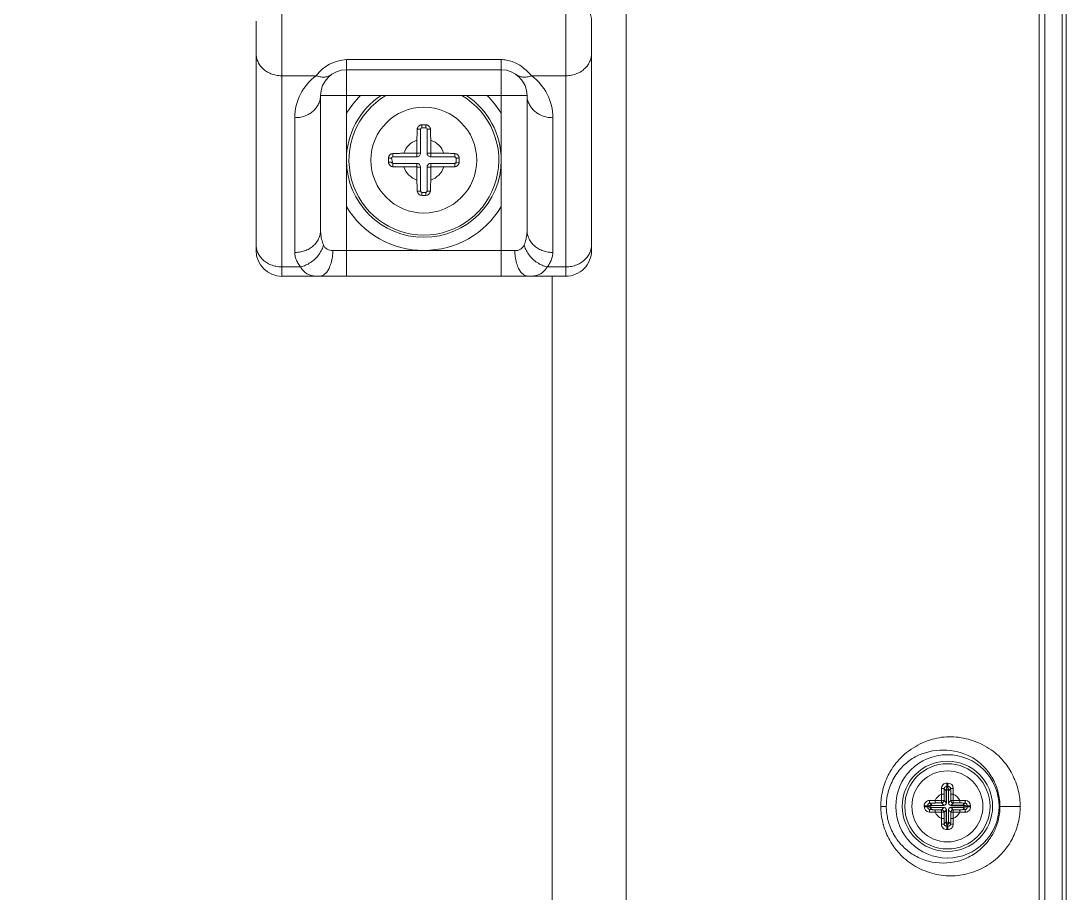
# Model space of a CAD drawing. Extents: x -382 to 1420, y -377 to 265.
# Drawn here: x -174.438 to -171.249, y -4.268 to -1.608 of the extents above; entities that cross this region are included whole.
import ezdxf

# ---------------------------------------------------------------- set-up
doc = ezdxf.new("R2010")
doc.units = 0
doc.header["$MEASUREMENT"] = 0
doc.layers.add('PDF_レイヤー 1', color=7, linetype='CONTINUOUS')

msp = doc.modelspace()

# ---------------------------------------------------------------- linework, layer by layer
at = {"layer": 'PDF_レイヤー 1', "lineweight": 0}
for points in [[(-223.44117, -25.76022), (-171.38649, -25.76022, 0.4143145), (-171.24868, -25.62245), (-171.24868, 6.93063, 0.4143145), (-171.38648, 7.06835), (-228.48682, 7.06835, 0.4143145), (-228.62463, 6.93063), (-228.62463, -25.62245, 0.4143145), (-228.48684, -25.76022), (-224.79078, -25.76022)], [(-228.61284, -25.61062, 0.020237), (-228.61242, -25.62094, 0.0768274), (-228.60256, -25.66288, 0.1002389), (-228.57255, -25.70786, 0.0963949), (-228.52739, -25.73797, 0.0991788), (-228.4745, -25.74841), (-171.39888, -25.74841, 0.0213893), (-171.38909, -25.748, 0.077189), (-171.34599, -25.73801, 0.1002389), (-171.30103, -25.708, 0.1012685), (-171.27092, -25.66312, 0.0994966), (-171.26046, -25.61062), (-171.33059, -25.61062), (-171.33061, 6.84425), (-172.59133, 5.1687), (-172.81714, 5.16869), (-172.81714, 3.04596)], [(-171.31405, 6.84425), (-171.31405, -25.61065, -0.4131024)], [(-173.64132, 3.04593), (-173.64132, -2.38664), (-172.77528, -2.38664, 0.4145649), (-172.69658, -2.30791), (-172.69658, -1.60853, 0.2136272), (-172.72269, -1.54998, -0.2175378)], [(-173.72012, -1.60859), (-173.72012, -2.30797, 0.4133133), (-173.64098, -2.38695)], [(-173.72006, -1.70756), (-173.71992, -1.71062), (-173.71964, -1.71381), (-173.71923, -1.71687), (-173.71867, -1.72006), (-173.7177, -1.72326), (-173.71659, -1.72645), (-173.71534, -1.72964), (-173.71395, -1.73284), (-173.71242, -1.73603), (-173.71048, -1.73923), (-173.7084, -1.74228), (-173.70645, -1.7452), (-173.70465, -1.74742), (-173.70215, -1.75006), (-173.69965, -1.7527), (-173.69701, -1.7552), (-173.69423, -1.75756), (-173.69131, -1.75964), (-173.68826, -1.76172), (-173.68506, -1.76367), (-173.68173, -1.76547), (-173.6784, -1.76714), (-173.67465, -1.76867), (-173.67104, -1.77006), (-173.66729, -1.77117), (-173.66326, -1.77228), (-173.65937, -1.77311), (-173.65521, -1.77381), (-173.65104, -1.77436), (-173.64687, -1.77478), (-173.64271, -1.77492), (-173.64132, -1.77492), (-173.5363, -1.7749, 0.2422592), (-173.60193, -1.90284), (-173.60054, -1.90284), (-173.59638, -1.90256), (-173.59221, -1.90228), (-173.58804, -1.90186), (-173.58388, -1.90103), (-173.57999, -1.9002), (-173.5761, -1.89909), (-173.57235, -1.89798), (-173.5686, -1.89659), (-173.56499, -1.89506), (-173.56152, -1.89339), (-173.55819, -1.89159), (-173.55499, -1.88964), (-173.55194, -1.88756), (-173.54916, -1.88534), (-173.54624, -1.88312), (-173.5436, -1.88062), (-173.5411, -1.87812), (-173.5386, -1.87534), (-173.53694, -1.87312), (-173.53472, -1.8702), (-173.53277, -1.86715), (-173.53097, -1.86395), (-173.5293, -1.8609), (-173.52791, -1.85756), (-173.52652, -1.85437), (-173.52569, -1.85118), (-173.52472, -1.84798), (-173.52416, -1.84479), (-173.52361, -1.84159), (-173.52333, -1.83854), (-173.52319, -1.83548), (-173.44456, -1.83548), (-172.89336, -1.83548), (-172.89336, -2.2467)], [(-173.44454, -1.72562, 0.2242597), (-173.53634, -1.77492), (-173.53579, -1.77506), (-173.53245, -1.77617), (-173.52898, -1.77714), (-173.52579, -1.77797), (-173.52245, -1.77853), (-173.5194, -1.77881), (-173.5162, -1.77908), (-173.51329, -1.77895), (-173.51037, -1.77881), (-173.50815, -1.77853), (-173.50509, -1.77797), (-173.50246, -1.77728), (-173.49968, -1.77645), (-173.49732, -1.77533), (-173.49482, -1.77422), (-173.49259, -1.77297), (-173.49037, -1.77158)], [(-172.97216, -1.72562), (-172.96813, -1.72576), (-172.96396, -1.72603), (-172.95993, -1.72645), (-172.95577, -1.72714), (-172.9516, -1.72798), (-172.9473, -1.72909), (-172.94299, -1.73034), (-172.93882, -1.73173), (-172.93452, -1.73339), (-172.93008, -1.7352), (-172.92591, -1.73728), (-172.92174, -1.7395), (-172.91758, -1.74187), (-172.91563, -1.74312), (-172.91147, -1.74575), (-172.90758, -1.74867), (-172.90369, -1.75159), (-172.8998, -1.75492), (-172.89577, -1.75839), (-172.89188, -1.76214), (-172.88813, -1.76617), (-172.88411, -1.77033), (-172.88022, -1.77492, -0.2405377), (-172.81452, -1.90282)], [(-173.51437, -2.29076), (-173.51604, -2.28673), (-173.51743, -2.28243), (-173.51881, -2.27826), (-173.51881, -2.27798), (-173.52006, -2.27354), (-173.52104, -2.26924), (-173.52187, -2.26479), (-173.52243, -2.26021), (-173.52298, -2.25576), (-173.52312, -2.25118), (-173.52319, -2.24675), (-173.52313, -1.8355, -0.4137241), (-173.44453, -1.75675), (-172.97221, -1.75675, -0.412944), (-172.89331, -1.83545), (-172.89318, -1.83865), (-172.8929, -1.8417), (-172.89262, -1.8449), (-172.89193, -1.84795), (-172.89109, -1.85115), (-172.88998, -1.85434), (-172.88873, -1.85754), (-172.8872, -1.86087), (-172.88568, -1.86392), (-172.88373, -1.86712), (-172.88179, -1.87017), (-172.8797, -1.87309), (-172.8779, -1.87531), (-172.8754, -1.87809), (-172.8729, -1.88059), (-172.87026, -1.88309), (-172.86762, -1.88545), (-172.86457, -1.88753), (-172.86165, -1.88962), (-172.85832, -1.89156), (-172.85512, -1.89337), (-172.85165, -1.89503), (-172.84804, -1.89656), (-172.84443, -1.89795), (-172.84054, -1.8992), (-172.83651, -1.90017), (-172.83263, -1.901), (-172.8286, -1.90184), (-172.82429, -1.90225), (-172.82027, -1.90267), (-172.8161, -1.90281), (-172.81457, -1.90281), (-172.81457, -2.31402), (-172.81471, -2.31555), (-172.81485, -2.31888), (-172.81527, -2.32208), (-172.81582, -2.32541), (-172.81652, -2.32847), (-172.81749, -2.3318), (-172.81846, -2.33499), (-172.81985, -2.33833), (-172.82138, -2.34166), (-172.82318, -2.34485), (-172.82499, -2.34819), (-172.82721, -2.35138), (-172.82943, -2.35457), (-172.83193, -2.35763), (-172.83235, -2.35805)], [(-173.33807, -1.835, 0.2526946), (-173.44459, -2.03234, 0.9970023), (-172.97191, -2.03203, 0.2509702), (-173.07853, -1.83502)], [(-173.22833, -1.9379), (-173.22847, -1.94124), (-173.2286, -1.94457), (-173.22874, -1.9479), (-173.22888, -1.95124), (-173.22902, -1.95457), (-173.22902, -1.9579), (-173.22916, -1.96137), (-173.22916, -1.9629), (-173.22916, -1.96623), (-173.22916, -1.96957), (-173.22916, -1.97137, -0.0029412), (-173.22942, -2.01083), (-173.22929, -2.01097), (-173.22929, -2.01111), (-173.22942, -2.01111), (-173.22942, -2.01124), (-173.22956, -2.01138), (-173.2297, -2.01138), (-173.22984, -2.01138), (-173.22998, -2.01138), (-173.22998, -2.02249), (-173.30281, -2.02249), (-173.30276, -2.01227), (-173.30429, -2.01241), (-173.30596, -2.01283), (-173.30749, -2.01338), (-173.30818, -2.0138), (-173.30971, -2.01463), (-173.31096, -2.01547), (-173.31221, -2.01658), (-173.31318, -2.01783), (-173.31401, -2.01908), (-173.31485, -2.0206), (-173.3154, -2.02213), (-173.31582, -2.02324), (-173.3161, -2.02491), (-173.3161, -2.02644)], [(-173.18821, -1.93788), (-173.18821, -1.9394), (-173.18807, -1.94274), (-173.18779, -1.94607), (-173.18779, -1.94787), (-173.18765, -1.95135), (-173.18751, -1.95468), (-173.18751, -1.95801), (-173.18751, -1.96135), (-173.18737, -1.96468), (-173.18737, -1.96801), (-173.18737, -1.97134, -0.2326707), (-173.14738, -2.01144)], [(-173.30281, -2.01233), (-173.30128, -2.01219), (-173.29795, -2.01205), (-173.29447, -2.01191), (-173.29281, -2.01191), (-173.28934, -2.01177), (-173.286, -2.01163), (-173.28267, -2.01163), (-173.27934, -2.01149), (-173.276, -2.01149), (-173.27253, -2.01149), (-173.26934, -2.01149, -0.2322668), (-173.22916, -1.97137)], [(-173.22916, -2.09326, -0.0029412), (-173.2293, -2.05396), (-173.2293, -2.05382), (-173.2293, -2.05368), (-173.2293, -2.05355), (-173.22944, -2.05355), (-173.22958, -2.05341), (-173.22972, -2.05341), (-173.23001, -2.05328), (-173.2339, -2.05328), (-173.23778, -2.05328), (-173.24181, -2.05328), (-173.2457, -2.05328), (-173.24959, -2.05328), (-173.25362, -2.05328), (-173.2575, -2.05328), (-173.26139, -2.05328), (-173.26542, -2.05328), (-173.26931, -2.05328), (-173.27111, -2.05328), (-173.27445, -2.05328), (-173.27778, -2.05328), (-173.27931, -2.05314), (-173.28278, -2.05314), (-173.28597, -2.053), (-173.28945, -2.053), (-173.29278, -2.05287), (-173.29597, -2.05273), (-173.29945, -2.05259), (-173.30276, -2.05239), (-173.30429, -2.05225), (-173.30596, -2.05184), (-173.30749, -2.05128), (-173.30818, -2.05087), (-173.30971, -2.05003), (-173.31096, -2.0492), (-173.31221, -2.04809), (-173.31318, -2.04684), (-173.31401, -2.04559), (-173.31485, -2.04406), (-173.3154, -2.04253), (-173.31582, -2.04142), (-173.3161, -2.03976), (-173.3161, -2.03823)], [(-173.30674, -2.02644), (-173.30281, -2.04216), (-173.23003, -2.04216, -0.4147059), (-173.21817, -2.05396)], [(-173.22998, -2.02249, 0.4147059), (-173.21817, -2.0107), (-173.22998, -2.01138), (-173.23387, -2.01138), (-173.2379, -2.01138), (-173.24178, -2.01138), (-173.24567, -2.01138), (-173.2497, -2.01138), (-173.25359, -2.01138), (-173.25748, -2.01138), (-173.2615, -2.01138), (-173.26539, -2.01138), (-173.26928, -2.01138)], [(-173.10046, -2.03227), (-173.10046, -2.02644), (-173.1006, -2.02491), (-173.10088, -2.02324), (-173.10116, -2.02213), (-173.10185, -2.0206), (-173.10255, -2.01908), (-173.10338, -2.01783), (-173.10435, -2.01658), (-173.1056, -2.01547), (-173.10699, -2.01463), (-173.10838, -2.0138), (-173.10907, -2.01338), (-173.11074, -2.01283), (-173.11227, -2.01241), (-173.11375, -2.01233), (-173.11375, -2.02249), (-173.18666, -2.02249, -0.4147059), (-173.19851, -2.0107)], [(-173.11375, -2.04216), (-173.1138, -2.05239), (-173.11227, -2.05225), (-173.11074, -2.05184), (-173.10907, -2.05128), (-173.10838, -2.05087), (-173.10699, -2.05003), (-173.1056, -2.0492), (-173.10435, -2.04809), (-173.10338, -2.04684), (-173.10255, -2.04559), (-173.10185, -2.04406), (-173.10116, -2.04253), (-173.10088, -2.04142), (-173.1006, -2.03976), (-173.10046, -2.03823), (-173.11381, -2.04216), (-173.18672, -2.04216, 0.4147059), (-173.19851, -2.05396), (-173.18727, -2.05384), (-173.18727, -2.0537), (-173.18727, -2.05356), (-173.18714, -2.05342), (-173.18714, -2.05328), (-173.187, -2.05328), (-173.18686, -2.05328), (-173.18672, -2.05328), (-173.18672, -2.04217)], [(-173.22835, -2.12679), (-173.22849, -2.12526), (-173.22863, -2.12193), (-173.22877, -2.1186), (-173.22877, -2.11679), (-173.22891, -2.11346), (-173.22905, -2.10999), (-173.22905, -2.10665), (-173.22919, -2.10332), (-173.22919, -2.09999), (-173.22919, -2.09665), (-173.22919, -2.09332, -0.2313685), (-173.26931, -2.05328)], [(-173.22998, -2.04216), (-173.22929, -2.05396), (-173.21817, -2.05396), (-173.21817, -2.12679), (-173.22831, -2.12679, 0.3992602), (-173.21424, -2.14022)], [(-173.20244, -2.14022), (-173.21424, -2.14022), (-173.21424, -2.13072), (-173.20244, -2.13072), (-173.20244, -2.14016, 0.3933316), (-173.18821, -2.12679), (-173.19851, -2.12679), (-173.19851, -2.05402)], [(-173.18672, -2.05328), (-173.18269, -2.05328), (-173.1788, -2.05328), (-173.17478, -2.05328), (-173.17103, -2.05328), (-173.167, -2.05328), (-173.16311, -2.05328), (-173.15922, -2.05328), (-173.15519, -2.05328), (-173.15131, -2.05328), (-173.14742, -2.05328, -0.2330733), (-173.18739, -2.09329)], [(-173.48603, -2.30791, -0.3480151), (-173.51437, -2.29082), (-173.51548, -2.29443), (-173.51659, -2.29804), (-173.51784, -2.30165), (-173.51951, -2.30526), (-173.52131, -2.30887), (-173.5234, -2.31248), (-173.52548, -2.31595), (-173.52784, -2.31943), (-173.5302, -2.3229), (-173.53298, -2.32623), (-173.53576, -2.32929), (-173.53881, -2.33248), (-173.53909, -2.33276), (-173.54215, -2.33567), (-173.54381, -2.33706), (-173.54701, -2.33984), (-173.55062, -2.34248), (-173.55409, -2.34498), (-173.55784, -2.3472), (-173.56145, -2.34928), (-173.56506, -2.35123), (-173.56895, -2.35303), (-173.5727, -2.35456), (-173.57645, -2.35581), (-173.58048, -2.35706), (-173.5842, -2.35803), (-173.58281, -2.36067), (-173.58142, -2.36331), (-173.57962, -2.36581), (-173.57753, -2.36817), (-173.5767, -2.36928), (-173.57462, -2.3715), (-173.57239, -2.37359), (-173.57003, -2.37553), (-173.56767, -2.37734), (-173.56517, -2.37886), (-173.56267, -2.38025), (-173.56003, -2.3815), (-173.55739, -2.38261), (-173.55448, -2.38359), (-173.55142, -2.38442), (-173.54795, -2.38511), (-173.54448, -2.38567), (-173.54059, -2.38609), (-173.53615, -2.3865), (-173.53142, -2.38664), (-173.52754, -2.38664), (-173.52559, -2.38664), (-173.52379, -2.38622), (-173.5217, -2.38581), (-173.51962, -2.38511), (-173.51768, -2.38428), (-173.51545, -2.38317), (-173.51323, -2.38192), (-173.51226, -2.38109), (-173.51018, -2.37956), (-173.50809, -2.37775), (-173.50629, -2.37581), (-173.50434, -2.37373), (-173.50254, -2.37136), (-173.50087, -2.36873), (-173.49921, -2.36595), (-173.49754, -2.36289), (-173.49601, -2.35956), (-173.49462, -2.35581), (-173.49309, -2.35178), (-173.49282, -2.35095), (-173.49129, -2.34637), (-173.49004, -2.34165), (-173.48893, -2.33692), (-173.4881, -2.33192), (-173.48726, -2.32706), (-173.48671, -2.32206), (-173.48629, -2.31693), (-173.48601, -2.31179), (-173.48603, -2.30791), (-172.93066, -2.30791, 0.3489504), (-172.90219, -2.29082), (-172.90122, -2.29443), (-172.89997, -2.29804), (-172.89872, -2.30165), (-172.89705, -2.30526), (-172.89525, -2.30887), (-172.8933, -2.31248), (-172.89122, -2.31595), (-172.88886, -2.31943), (-172.88636, -2.3229), (-172.88358, -2.32623), (-172.8808, -2.32929), (-172.87775, -2.33248), (-172.87747, -2.33276), (-172.87441, -2.33567), (-172.87289, -2.33706), (-172.86955, -2.33984), (-172.86608, -2.34248), (-172.86261, -2.34498), (-172.85886, -2.3472), (-172.85525, -2.34942), (-172.8515, -2.35123), (-172.84761, -2.35303), (-172.84386, -2.35456), (-172.84011, -2.35595), (-172.83608, -2.35706), (-172.83233, -2.35803), (-172.83372, -2.36067), (-172.83525, -2.36331), (-172.83706, -2.36581), (-172.839, -2.36817), (-172.83997, -2.36928), (-172.84192, -2.3715), (-172.84428, -2.37359), (-172.84664, -2.37553), (-172.849, -2.37734), (-172.8515, -2.37886), (-172.85386, -2.38025), (-172.8565, -2.3815), (-172.85914, -2.38261), (-172.86219, -2.38359), (-172.86525, -2.38442), (-172.86858, -2.38511), (-172.87219, -2.38567), (-172.87594, -2.38609), (-172.88039, -2.3865), (-172.88511, -2.38664), (-172.88913, -2.38664)], [(-171.81391, -4.00383), (-171.81391, -4.00994), (-171.81363, -4.01605), (-171.81308, -4.0223), (-171.81252, -4.02841), (-171.81169, -4.03466), (-171.81058, -4.04091), (-171.80933, -4.04716), (-171.80794, -4.05341), (-171.80641, -4.05966), (-171.80613, -4.06063), (-171.80433, -4.06674), (-171.80225, -4.07285), (-171.80016, -4.07882), (-171.7978, -4.0848), (-171.7953, -4.09063), (-171.79266, -4.09632), (-171.78989, -4.10188), (-171.78697, -4.10729), (-171.78391, -4.11271), (-171.78072, -4.11785, 0.0492511), (-171.75355, -4.15203), (-171.74856, -4.15703), (-171.74342, -4.16175), (-171.738, -4.16633), (-171.73245, -4.17077), (-171.72661, -4.17522), (-171.72064, -4.17925), (-171.71453, -4.18327), (-171.70814, -4.18702), (-171.70162, -4.19063), (-171.69509, -4.19397), (-171.69273, -4.19522), (-171.68592, -4.19827), (-171.67912, -4.20105), (-171.67203, -4.20369), (-171.66509, -4.20605), (-171.65801, -4.20813), (-171.65093, -4.20994), (-171.6437, -4.2116), (-171.63676, -4.21299), (-171.62954, -4.2141), (-171.62246, -4.21508), (-171.61523, -4.21563), (-171.60815, -4.21605), (-171.60135, -4.21619), (-171.59426, -4.21605), (-171.58718, -4.21563), (-171.5801, -4.21508), (-171.57302, -4.2141), (-171.56593, -4.21299), (-171.55871, -4.2116), (-171.55163, -4.20994), (-171.54441, -4.20813), (-171.53746, -4.20605), (-171.53038, -4.20369), (-171.52344, -4.20105), (-171.51649, -4.19813), (-171.50969, -4.19508), (-171.50747, -4.19397), (-171.5008, -4.19063), (-171.49427, -4.18702), (-171.48802, -4.18327), (-171.48177, -4.17925), (-171.4758, -4.17508), (-171.46997, -4.17077), (-171.46441, -4.16633), (-171.459, -4.16161), (-171.45386, -4.15689), (-171.449, -4.15203, 0.0527587), (-171.4217, -4.11774), (-171.41864, -4.1126), (-171.41545, -4.10718), (-171.41267, -4.10177), (-171.40975, -4.09621), (-171.40725, -4.09052), (-171.40461, -4.08469), (-171.40239, -4.07871), (-171.40031, -4.07274), (-171.39823, -4.06663), (-171.39656, -4.06052), (-171.39628, -4.05969), (-171.39461, -4.05344), (-171.39323, -4.04719), (-171.39198, -4.04094), (-171.391, -4.03469), (-171.39017, -4.02844), (-171.38948, -4.02219), (-171.38892, -4.01608), (-171.38864, -4.00983), (-171.38864, -4.00386), (-171.38864, -3.99803), (-171.38892, -3.99205), (-171.38948, -3.98594), (-171.39017, -3.97997), (-171.391, -3.97372), (-171.39198, -3.96761), (-171.39323, -3.96136), (-171.39475, -3.95511), (-171.39642, -3.949), (-171.39809, -3.94275), (-171.40017, -3.93664), (-171.40239, -3.93053), (-171.40461, -3.92442), (-171.40503, -3.92345), (-171.40767, -3.91748), (-171.41031, -3.91151), (-171.41336, -3.90567), (-171.41628, -3.89998), (-171.41947, -3.89442), (-171.42281, -3.88901), (-171.42628, -3.88373), (-171.42989, -3.87859), (-171.4335, -3.87359), (-171.43739, -3.86873), (-171.44128, -3.86415), (-171.44517, -3.85957), (-171.44926, -3.85536), (-171.4544, -3.85022), (-171.45982, -3.84536), (-171.46551, -3.8405), (-171.47148, -3.83592), (-171.47759, -3.83147), (-171.48398, -3.82717), (-171.49051, -3.82314), (-171.49731, -3.81925), (-171.50426, -3.8155), (-171.5112, -3.81203), (-171.51634, -3.80981), (-171.5237, -3.80675), (-171.53106, -3.80411), (-171.53856, -3.80161), (-171.54606, -3.79939), (-171.5537, -3.79745), (-171.56134, -3.79578), (-171.56884, -3.79439), (-171.57647, -3.79328), (-171.58411, -3.79245), (-171.59147, -3.79189), (-171.59911, -3.79175), (-171.60647, -3.79175), (-171.61397, -3.79189), (-171.62105, -3.79245), (-171.62841, -3.79328), (-171.63563, -3.79439), (-171.643, -3.79578), (-171.65022, -3.79745), (-171.65758, -3.79939), (-171.66494, -3.80161), (-171.67216, -3.80411), (-171.67938, -3.80703), (-171.6866, -3.81008), (-171.69369, -3.81342), (-171.70077, -3.81703), (-171.70757, -3.82078), (-171.71438, -3.82494), (-171.72104, -3.82925), (-171.72285, -3.8305), (-171.72924, -3.83508), (-171.73549, -3.83994), (-171.74146, -3.84494), (-171.74729, -3.85008), (-171.75299, -3.8555), (-171.75826, -3.86105), (-171.76326, -3.86661), (-171.76812, -3.8723), (-171.77257, -3.87827), (-171.77687, -3.88411), (-171.78086, -3.89015, 0.0522938), (-171.7997, -3.92744), (-171.80193, -3.93327), (-171.80387, -3.93924), (-171.80568, -3.94535), (-171.80748, -3.95146), (-171.80804, -3.95396), (-171.80929, -3.96021), (-171.81054, -3.96646), (-171.81165, -3.97271), (-171.81248, -3.97896), (-171.81317, -3.98521), (-171.81373, -3.99146), (-171.81401, -3.99771), (-171.81392, -4.00386), (-171.7974, -4.00386, -0.0462142), (-171.79415, -3.97132), (-171.79304, -3.9659), (-171.79165, -3.96063), (-171.79026, -3.95521), (-171.78845, -3.94993), (-171.78651, -3.94452), (-171.78457, -3.9391), (-171.78221, -3.93382), (-171.77971, -3.92855), (-171.77721, -3.92341), (-171.77429, -3.91827), (-171.77387, -3.91757), (-171.77096, -3.91258), (-171.7679, -3.90771), (-171.76457, -3.90285), (-171.76123, -3.89827), (-171.75762, -3.89383), (-171.75401, -3.88952), (-171.75026, -3.88522), (-171.74638, -3.88133), (-171.74244, -3.87756, -0.0630441), (-171.70925, -3.85298, -0.2475782), (-171.53756, -3.85353), (-171.53284, -3.8563), (-171.52826, -3.85936), (-171.52353, -3.86255), (-171.51909, -3.86589), (-171.51465, -3.8695), (-171.5102, -3.87325), (-171.5059, -3.877), (-171.50173, -3.88102), (-171.4977, -3.88533), (-171.49562, -3.88741), (-171.49187, -3.89185), (-171.48812, -3.8963), (-171.48451, -3.90088), (-171.48118, -3.9056), (-171.47798, -3.91033), (-171.47493, -3.91505), (-171.47215, -3.92005), (-171.46951, -3.92491), (-171.46701, -3.92977), (-171.46493, -3.93463, -0.0458561), (-171.45347, -3.97165, -0.0365713), (-171.45062, -3.99444)], [(-171.59289, -3.949, 0.4136881), (-171.6093, -3.93314), (-171.60944, -3.93314), (-171.60972, -3.93314), (-171.60986, -3.93314), (-171.61, -3.93314), (-171.61014, -3.93314), (-171.61028, -3.93314), (-171.61041, -3.93314), (-171.61055, -3.93314), (-171.61069, -3.93314), (-171.60929, -3.93309), (-171.60929, -3.9342), (-171.60929, -3.93517), (-171.60929, -3.93628), (-171.60929, -3.93739), (-171.60943, -3.93836), (-171.60943, -3.93948), (-171.60943, -3.94059), (-171.60943, -3.94156), (-171.60943, -3.94225), (-171.60943, -3.94336), (-171.60943, -3.94364), (-171.60915, -3.94364), (-171.60804, -3.94364), (-171.60679, -3.94378), (-171.60568, -3.9442), (-171.60457, -3.94475), (-171.6036, -3.94531), (-171.6029, -3.94586), (-171.60221, -3.94656), (-171.60165, -3.94753), (-171.60124, -3.9485), (-171.60096, -3.94934), (-171.60082, -3.95031)], [(-171.60067, -3.96643), (-171.59303, -3.96643), (-171.59308, -3.99362), (-171.57336, -3.99362), (-171.57336, -3.98603, 0.1696092), (-171.59303, -3.96643), (-171.59289, -3.9656), (-171.59289, -3.96379), (-171.59289, -3.96213), (-171.59289, -3.96032), (-171.59289, -3.95852), (-171.59289, -3.95685), (-171.59289, -3.95504), (-171.59289, -3.95338), (-171.59289, -3.95254), (-171.59289, -3.95074), (-171.59283, -3.94897), (-171.59367, -3.94911), (-171.5945, -3.94911), (-171.59533, -3.94925), (-171.59617, -3.94925), (-171.597, -3.94939), (-171.59783, -3.94953), (-171.59797, -3.94953), (-171.59867, -3.94967), (-171.5995, -3.94981), (-171.59992, -3.94995), (-171.60033, -3.95009), (-171.60089, -3.95036), (-171.60089, -3.9512), (-171.60089, -3.95272), (-171.60075, -3.95439), (-171.60075, -3.95522), (-171.60075, -3.95675), (-171.60061, -3.95842), (-171.60061, -3.95995), (-171.60061, -3.96161), (-171.60061, -3.96328), (-171.60061, -3.96481), (-171.60062, -3.96645), (-171.60067, -3.98599, 0.3445723), (-171.59301, -3.99368), (-171.5994, -4.00007), (-171.56346, -4.00011), (-171.56346, -4.00094)], [(-171.64824, -3.99368), (-171.64991, -3.99368), (-171.65144, -3.99368), (-171.65311, -3.99368), (-171.65477, -3.99368), (-171.6563, -3.99368), (-171.65783, -3.99382), (-171.65949, -3.99382), (-171.66033, -3.99382), (-171.66185, -3.99382), (-171.66352, -3.99396), (-171.66435, -3.99396), (-171.66463, -3.9934), (-171.66477, -3.99285), (-171.66491, -3.99257), (-171.66505, -3.99173), (-171.66519, -3.99104), (-171.66519, -3.99076), (-171.66533, -3.98993), (-171.66547, -3.9891), (-171.6656, -3.98826), (-171.6656, -3.98757), (-171.6656, -3.98674), (-171.66572, -3.98589, 0.4160873), (-171.68159, -4.00237), (-171.68159, -4.00265), (-171.68159, -4.00293), (-171.68159, -4.00321), (-171.68159, -4.00348), (-171.68159, -4.0039), (-171.68159, -4.00418), (-171.68159, -4.00446), (-171.68159, -4.00473), (-171.68159, -4.00501), (-171.68156, -4.00529), (-171.68045, -4.00529), (-171.67948, -4.00529), (-171.67837, -4.00529), (-171.6774, -4.00529), (-171.67628, -4.00529), (-171.67517, -4.00529), (-171.6742, -4.00529), (-171.67323, -4.00529), (-171.67253, -4.00529), (-171.67142, -4.00529), (-171.66965, -4.00391), (-171.66867, -4.00461), (-171.66756, -4.00516), (-171.66659, -4.00572), (-171.6659, -4.006), (-171.66465, -4.00641), (-171.6634, -4.00683), (-171.66229, -4.00711), (-171.66117, -4.00739), (-171.65992, -4.00753), (-171.65867, -4.00766), (-171.65826, -4.00766)], [(-171.62109, -3.98601), (-171.62109, -3.96643), (-171.62873, -3.96643, 0.1702128), (-171.64827, -3.98601, 0.009803), (-171.66572, -3.98589)], [(-171.556, -3.98589, 0.0066664), (-171.5734, -3.98603), (-171.60062, -3.98603), (-171.60697, -3.99247), (-171.60726, -3.99485, 0.2643869), (-171.59943, -4.00094), (-171.56346, -4.00094), (-171.56332, -4.00094), (-171.56249, -4.00094), (-171.56166, -4.00122), (-171.5611, -4.00164), (-171.56068, -4.00205), (-171.56041, -4.00261), (-171.56013, -4.0033), (-171.55999, -4.00386), (-171.56013, -4.00441), (-171.56041, -4.00511), (-171.56068, -4.00566), (-171.5611, -4.00608), (-171.56166, -4.0065), (-171.56249, -4.00678), (-171.56332, -4.00678), (-171.56346, -4.00678), (-171.5994, -4.00678), (-171.59933, -4.00676), (-171.59961, -4.00676), (-171.59989, -4.0069), (-171.60017, -4.0069), (-171.60044, -4.00704), (-171.60058, -4.00718), (-171.60086, -4.00718), (-171.60114, -4.00732), (-171.60128, -4.00732), (-171.60155, -4.00746), (-171.60183, -4.00746), (-171.60267, -4.00773), (-171.60336, -4.00801), (-171.60405, -4.00843), (-171.60475, -4.00884), (-171.60517, -4.0094), (-171.60572, -4.01009), (-171.60628, -4.01065), (-171.60669, -4.01134), (-171.60697, -4.01204), (-171.60725, -4.0129), (-171.60725, -4.01304), (-171.60739, -4.01332), (-171.60739, -4.01359), (-171.60753, -4.01387), (-171.60753, -4.01401), (-171.60767, -4.01429), (-171.6078, -4.01457), (-171.6078, -4.01484), (-171.60794, -4.01512), (-171.60794, -4.01526)], [(-171.56346, -4.00683), (-171.56346, -4.00766), (-171.56291, -4.00766), (-171.56166, -4.00753), (-171.56054, -4.00739), (-171.55929, -4.00711), (-171.55804, -4.00683), (-171.55693, -4.00641), (-171.55568, -4.006), (-171.55513, -4.00572), (-171.55416, -4.00516), (-171.55304, -4.00461), (-171.5521, -4.0039), (-171.55057, -4.00529), (-171.5503, -4.00529), (-171.54918, -4.00529), (-171.54849, -4.00529), (-171.54752, -4.00529), (-171.54655, -4.00529), (-171.54543, -4.00529), (-171.54432, -4.00529), (-171.54321, -4.00529), (-171.5421, -4.00529), (-171.54127, -4.00529), (-171.54013, -4.00237, 0.4076366), (-171.55596, -3.9859), (-171.55596, -3.98674), (-171.5561, -3.98757), (-171.5561, -3.98826), (-171.55624, -3.9891), (-171.55624, -3.98993), (-171.55652, -3.99076), (-171.55652, -3.99104), (-171.55666, -3.99187), (-171.55679, -3.99271), (-171.55693, -3.99298), (-171.55707, -3.9934), (-171.55735, -3.99396), (-171.56346, -4.00007), (-171.56304, -4.00007), (-171.56179, -4.00021), (-171.56054, -4.00035), (-171.55943, -4.00062), (-171.55818, -4.0009), (-171.55707, -4.00132), (-171.55582, -4.00173), (-171.55513, -4.00201), (-171.55416, -4.00257), (-171.55304, -4.00312), (-171.55206, -4.00386), (-171.55057, -4.00536), (-171.55057, -4.00244), (-171.5503, -4.00244), (-171.54918, -4.00244), (-171.54849, -4.00244), (-171.54752, -4.00244), (-171.54655, -4.00244), (-171.54543, -4.00244), (-171.54432, -4.00244), (-171.54321, -4.00244), (-171.5421, -4.00244), (-171.54127, -4.00244), (-171.54013, -4.00244), (-171.54013, -4.00258), (-171.54013, -4.003), (-171.54013, -4.00328), (-171.54013, -4.00355), (-171.54013, -4.00383), (-171.54013, -4.00411), (-171.54013, -4.00453), (-171.54013, -4.0048), (-171.54013, -4.00508), (-171.54013, -4.00536, -0.4160873), (-171.556, -4.02183)], [(-171.48544, -4.10827, -0.038534), (-171.50445, -4.12958, -0.0317707), (-171.52223, -4.1443), (-171.52681, -4.1475), (-171.53139, -4.15055), (-171.53639, -4.15347), (-171.54139, -4.15625), (-171.54639, -4.15889), (-171.55153, -4.16139), (-171.55181, -4.16153), (-171.55709, -4.16375), (-171.56236, -4.16583), (-171.56764, -4.16777), (-171.57292, -4.16958), (-171.57838, -4.17101, -0.1307689), (-171.6687, -4.17121, -0.0649411), (-171.70928, -4.15464, -0.0611346), (-171.74243, -4.13013, -0.0576471), (-171.76743, -4.10096), (-171.77048, -4.09638), (-171.7734, -4.09166), (-171.77604, -4.08666), (-171.77882, -4.08166), (-171.78132, -4.07652), (-171.78354, -4.07138), (-171.78576, -4.0661), (-171.7877, -4.06055), (-171.7884, -4.05847), (-171.79007, -4.05291), (-171.79173, -4.04749), (-171.79312, -4.04194), (-171.79409, -4.03638, -0.0355093), (-171.79686, -4.0158)], [(-171.68156, -4.00244), (-171.68045, -4.00244), (-171.67948, -4.00244), (-171.67837, -4.00244), (-171.6774, -4.00244), (-171.67628, -4.00244), (-171.67517, -4.00244), (-171.6742, -4.00244), (-171.67323, -4.00244), (-171.67253, -4.00244), (-171.67142, -4.00244), (-171.67101, -4.00244), (-171.67101, -4.0023), (-171.67101, -4.00105), (-171.67087, -3.9998), (-171.67045, -3.99869), (-171.6699, -3.99758), (-171.66934, -3.99661), (-171.66878, -3.99605), (-171.66809, -3.99522), (-171.66726, -3.99467), (-171.66615, -3.99425), (-171.66545, -3.99411), (-171.66437, -3.99396), (-171.65826, -4.00007), (-171.62215, -4.00094), (-171.65826, -4.00094, 1.1609596), (-171.65829, -4.00766), (-171.62218, -4.00766), (-171.62869, -4.01411, -0.3607234), (-171.62109, -4.02169), (-171.62105, -4.0413), (-171.62869, -4.0413), (-171.62864, -4.01411), (-171.64822, -4.01411), (-171.64822, -4.02169), (-171.65002, -4.02183), (-171.65169, -4.02183), (-171.65349, -4.02183), (-171.6553, -4.02183), (-171.65697, -4.02183), (-171.65711, -4.02183), (-171.65877, -4.02183), (-171.66044, -4.02183), (-171.66224, -4.02183), (-171.66391, -4.02183), (-171.66572, -4.02183, -0.4076366), (-171.68156, -4.00244)], [(-171.66574, -4.02182), (-171.6656, -4.02098), (-171.6656, -4.02015), (-171.6656, -4.01932), (-171.66547, -4.01848), (-171.66533, -4.01765), (-171.66519, -4.01682), (-171.66519, -4.01668), (-171.66505, -4.01584), (-171.66477, -4.01501), (-171.66477, -4.01473), (-171.66463, -4.01432), (-171.66435, -4.01376), (-171.65826, -4.00761), (-171.65826, -4.00678), (-171.61987, -4.00747, -0.2643869), (-171.61378, -4.01529), (-171.61378, -4.05126), (-171.61364, -4.05223), (-171.61336, -4.05292), (-171.61294, -4.05362), (-171.61266, -4.05403), (-171.61211, -4.05445), (-171.61141, -4.05473), (-171.61086, -4.05473), (-171.6103, -4.05473), (-171.60961, -4.05431), (-171.60905, -4.05403), (-171.60864, -4.05362), (-171.60836, -4.05292), (-171.60808, -4.05223), (-171.607, -4.05123), (-171.607, -4.01526), (-171.607, -4.01512), (-171.607, -4.01484), (-171.607, -4.01457), (-171.60714, -4.01457), (-171.60714, -4.01429), (-171.60714, -4.01401), (-171.60714, -4.01387), (-171.60714, -4.01359), (-171.60714, -4.01332), (-171.60728, -4.01304), (-171.60797, -4.01526), (-171.607, -4.01526), (-171.60062, -4.02169, -0.3607234), (-171.59303, -4.01411), (-171.59303, -4.0413, -0.0066664), (-171.59283, -4.05862), (-171.59367, -4.05862), (-171.5945, -4.05862), (-171.59533, -4.05848), (-171.59617, -4.05848), (-171.597, -4.05834), (-171.59783, -4.0582), (-171.59797, -4.0582), (-171.5988, -4.05806), (-171.59964, -4.05778), (-171.59992, -4.05778), (-171.60033, -4.05765), (-171.60089, -4.05737), (-171.607, -4.05126), (-171.607, -4.05167), (-171.60714, -4.05292), (-171.60728, -4.05417), (-171.60755, -4.05528), (-171.60783, -4.05653), (-171.60825, -4.05765), (-171.60867, -4.0589), (-171.60894, -4.05959), (-171.6095, -4.06056), (-171.61005, -4.06167), (-171.6095, -4.06403), (-171.60825, -4.06403), (-171.607, -4.0639), (-171.60575, -4.06362), (-171.60464, -4.06306), (-171.6045, -4.06306), (-171.60367, -4.06237), (-171.60297, -4.06195), (-171.60228, -4.06098), (-171.60172, -4.06015), (-171.6013, -4.05917), (-171.60103, -4.05848), (-171.6009, -4.05741), (-171.6009, -4.05574), (-171.60076, -4.05408), (-171.60076, -4.05255), (-171.60076, -4.05088), (-171.60062, -4.04935), (-171.60062, -4.04769), (-171.60062, -4.04616), (-171.60062, -4.04533), (-171.60062, -4.0438), (-171.60062, -4.04213), (-171.60062, -4.0413)], [(-171.55735, -3.99396), (-171.55624, -3.9941), (-171.55554, -3.99423), (-171.55443, -3.99465), (-171.55374, -3.99521), (-171.55277, -3.99604), (-171.55235, -3.9966), (-171.55166, -3.99757), (-171.55166, -3.99771), (-171.5511, -3.99882), (-171.55082, -3.99993), (-171.55055, -4.00118), (-171.55057, -4.00529), (-171.55057, -4.00543), (-171.55071, -4.00668), (-171.55085, -4.00793), (-171.55113, -4.00904), (-171.55168, -4.01015), (-171.55238, -4.01112), (-171.5528, -4.01168), (-171.55363, -4.01251), (-171.55446, -4.01307), (-171.55557, -4.01348), (-171.55627, -4.01362), (-171.55735, -4.01377), (-171.56346, -4.00766), (-171.59942, -4.00772), (-171.59303, -4.01411), (-171.57336, -4.01405), (-171.57336, -4.02169), (-171.60062, -4.02172), (-171.60062, -4.0413), (-171.59299, -4.0413, 0.164309), (-171.57331, -4.02172, 0.009999), (-171.55596, -4.02182), (-171.55596, -4.02098), (-171.5561, -4.02015), (-171.5561, -4.01932), (-171.55624, -4.01848), (-171.55624, -4.01765), (-171.55652, -4.01682), (-171.55652, -4.01668), (-171.55666, -4.01598), (-171.55679, -4.01515), (-171.55693, -4.01487), (-171.55707, -4.01432), (-171.55735, -4.01376), (-171.55818, -4.01376), (-171.55985, -4.01376), (-171.56124, -4.0139), (-171.56221, -4.0139), (-171.56374, -4.0139), (-171.56541, -4.01404), (-171.56693, -4.01404), (-171.5686, -4.01404), (-171.57027, -4.01404), (-171.57179, -4.01404), (-171.57332, -4.01404)], [(-171.47965, -4.10009, 0.0453098), (-171.46296, -4.06842, 0.0488222), (-171.4534, -4.03608, 0.0429241), (-171.45035, -4.00386), (-171.38868, -4.00386)], [(-171.59292, -4.05862), (-171.59292, -4.05987), (-171.59319, -4.06153), (-171.59375, -4.0632), (-171.59431, -4.06487), (-171.59486, -4.06626), (-171.59583, -4.06778), (-171.59694, -4.06903), (-171.59778, -4.07001), (-171.59917, -4.07112), (-171.60055, -4.07209), (-171.60153, -4.07264), (-171.60305, -4.07334), (-171.60486, -4.07389), (-171.60639, -4.07431), (-171.60833, -4.07459), (-171.60926, -4.07459), (-171.6094, -4.07459), (-171.60968, -4.07459), (-171.60982, -4.07459), (-171.60996, -4.07459), (-171.6101, -4.07459), (-171.61023, -4.07459), (-171.61037, -4.07459), (-171.61051, -4.07459), (-171.61065, -4.07459), (-171.6123, -4.07463, -0.4186993), (-171.62889, -4.05862), (-171.62805, -4.05862), (-171.62722, -4.05862), (-171.62639, -4.05848), (-171.62555, -4.05848), (-171.62472, -4.05834), (-171.62389, -4.0582), (-171.62361, -4.0582), (-171.62305, -4.05806), (-171.62222, -4.05778), (-171.6218, -4.05778), (-171.62139, -4.05765), (-171.62069, -4.05737), (-171.61458, -4.05126), (-171.61375, -4.05126)]]:
    msp.add_lwpolyline(points, format="xyb", dxfattribs=at)
for points in [[(-171.26047, 6.91931), (-171.26047, -25.61058)], [(-172.59133, 5.1687), (-172.59133, -21.45993)], [(-172.77524, -2.38664), (-172.77524, 3.04596)], [(-172.69658, -1.70759), (-172.69658, -1.71065), (-172.69686, -1.7137), (-172.69742, -1.7169), (-172.69811, -1.72009), (-172.69894, -1.72328), (-172.69992, -1.72648), (-172.70117, -1.72967), (-172.70269, -1.73287), (-172.70436, -1.73606), (-172.70603, -1.73925), (-172.70811, -1.74231), (-172.71033, -1.74523), (-172.712, -1.74745), (-172.7145, -1.75009), (-172.71686, -1.75273), (-172.71964, -1.75523), (-172.72241, -1.75745), (-172.72519, -1.75967), (-172.72839, -1.76175), (-172.73144, -1.7637), (-172.73477, -1.7655), (-172.73825, -1.76717), (-172.74186, -1.76856), (-172.74561, -1.77008), (-172.74936, -1.7712), (-172.75324, -1.77231), (-172.75727, -1.77314), (-172.76144, -1.77383), (-172.76547, -1.77439), (-172.76963, -1.77467), (-172.77394, -1.77481), (-172.77519, -1.77495)], [(-173.44453, -2.38667), (-173.44453, -1.72562), (-172.97221, -1.72562)], [(-172.97216, -2.38664), (-172.97216, -1.72559)], [(-172.92617, -1.77158), (-172.92395, -1.77297), (-172.92173, -1.77422), (-172.91937, -1.77533), (-172.91687, -1.77645), (-172.91409, -1.77728), (-172.91145, -1.77797), (-172.90854, -1.77853), (-172.90576, -1.77881), (-172.90534, -1.77895), (-172.90243, -1.77908), (-172.89951, -1.77895), (-172.89631, -1.77881), (-172.89326, -1.77839), (-172.88993, -1.77783), (-172.88673, -1.777), (-172.88326, -1.77589), (-172.8802, -1.77492), (-172.77521, -1.77492)], [(-173.52325, -2.24681), (-173.52338, -2.24986), (-173.52366, -2.25292), (-173.52408, -2.25611), (-173.52463, -2.25917), (-173.52561, -2.26236), (-173.52658, -2.26555), (-173.52797, -2.26889), (-173.52936, -2.27208), (-173.53088, -2.27514), (-173.53283, -2.27833), (-173.53477, -2.28139), (-173.53685, -2.2843), (-173.53866, -2.28653), (-173.54116, -2.2893), (-173.54366, -2.2918), (-173.5463, -2.2943), (-173.54908, -2.29666), (-173.55199, -2.29889), (-173.55505, -2.30083), (-173.55824, -2.30277), (-173.56157, -2.30458), (-173.56491, -2.30625), (-173.56866, -2.30777), (-173.57227, -2.30916), (-173.57602, -2.31041), (-173.58005, -2.31138), (-173.58393, -2.31236), (-173.58796, -2.31305), (-173.59227, -2.31361), (-173.59643, -2.31388), (-173.60046, -2.31402), (-173.60199, -2.31402), (-173.60199, -1.90281)], [(-173.21424, -1.92452), (-173.21577, -1.92452), (-173.2173, -1.92479), (-173.21841, -1.92521), (-173.22008, -1.92577), (-173.22161, -1.9266), (-173.22286, -1.92743), (-173.22397, -1.92854), (-173.22508, -1.92965), (-173.22605, -1.9309), (-173.22688, -1.93243), (-173.2273, -1.93313), (-173.22785, -1.93479), (-173.22827, -1.93632), (-173.22841, -1.93785)], [(-173.22835, -1.93788), (-173.21822, -1.93788)], [(-173.21817, -1.93788), (-173.21817, -2.01065)], [(-173.20244, -1.93393), (-173.21424, -1.93393), (-173.21424, -1.92449)], [(-173.18814, -1.93785), (-173.18841, -1.93632), (-173.18869, -1.93479), (-173.18925, -1.93313), (-173.18966, -1.93243), (-173.1905, -1.9309), (-173.19147, -1.92965), (-173.19258, -1.92854), (-173.19383, -1.92743), (-173.19508, -1.9266), (-173.19647, -1.92577), (-173.19814, -1.92521), (-173.19925, -1.92479), (-173.20077, -1.92452), (-173.20244, -1.92452), (-173.20244, -1.93396)], [(-173.19851, -1.93788), (-173.18823, -1.93788)], [(-173.19851, -1.93793), (-173.19851, -2.0107), (-173.1874, -2.0107)], [(-173.18739, -1.9714), (-173.18739, -1.97529), (-173.18739, -1.97918), (-173.18739, -1.9832), (-173.18739, -1.98709), (-173.18739, -1.99098), (-173.18739, -1.99501), (-173.18739, -1.9989), (-173.18739, -2.00279), (-173.18739, -2.00681), (-173.18739, -2.0107), (-173.18739, -2.01084), (-173.18725, -2.01098), (-173.18725, -2.01112), (-173.18711, -2.01126), (-173.18697, -2.01126), (-173.18683, -2.01126)], [(-173.3161, -2.03227), (-173.3161, -2.02644), (-173.30679, -2.02644)], [(-173.3161, -2.03233), (-173.3161, -2.03816)], [(-173.30674, -2.03823), (-173.31604, -2.03823)], [(-173.18672, -2.02249), (-173.18672, -2.01138)], [(-173.11377, -2.01227), (-173.1171, -2.01213), (-173.12057, -2.01199), (-173.12391, -2.01186), (-173.1271, -2.01172), (-173.13057, -2.01158), (-173.1339, -2.01158), (-173.13738, -2.01144), (-173.13877, -2.01144), (-173.14224, -2.01144), (-173.14543, -2.01144), (-173.14738, -2.01144), (-173.15126, -2.01144), (-173.15529, -2.01144), (-173.15918, -2.01144), (-173.16307, -2.01144), (-173.1671, -2.01144), (-173.17098, -2.01144), (-173.17473, -2.01144), (-173.1789, -2.01144), (-173.18265, -2.01144), (-173.18668, -2.01144)], [(-173.10995, -2.03823), (-173.10995, -2.02642)], [(-173.10995, -2.02644), (-173.1005, -2.02644)], [(-173.10046, -2.03233), (-173.10046, -2.03816)], [(-173.30281, -2.05241), (-173.30281, -2.04213)], [(-173.18739, -2.05399), (-173.18739, -2.05788), (-173.18739, -2.06177), (-173.18739, -2.06579), (-173.18739, -2.06968), (-173.18739, -2.07357), (-173.18739, -2.0776), (-173.18739, -2.08149), (-173.18739, -2.08538), (-173.18739, -2.0894), (-173.18739, -2.09329), (-173.18739, -2.0951), (-173.18739, -2.09843), (-173.18739, -2.1019), (-173.18752, -2.10329), (-173.18752, -2.10676), (-173.18752, -2.1101), (-173.18766, -2.11343), (-173.1878, -2.11676), (-173.18794, -2.1201), (-173.18808, -2.12343), (-173.18822, -2.12676)], [(-172.90211, -2.29077), (-172.90058, -2.28675), (-172.89905, -2.28244), (-172.89766, -2.27828), (-172.89655, -2.27383), (-172.89572, -2.26939), (-172.89488, -2.26494), (-172.89419, -2.2605), (-172.89377, -2.25592), (-172.8935, -2.25147), (-172.89336, -2.24689), (-172.89336, -2.24675), (-172.89322, -2.24981), (-172.89294, -2.25286), (-172.89252, -2.25606), (-172.89183, -2.25925), (-172.891, -2.26244), (-172.89002, -2.26564), (-172.88877, -2.26883), (-172.88725, -2.27203), (-172.88558, -2.27522), (-172.88377, -2.27828), (-172.88183, -2.28133), (-172.87961, -2.28439), (-172.87794, -2.28647), (-172.87544, -2.28925), (-172.87294, -2.29189), (-172.8703, -2.29425), (-172.86753, -2.29661), (-172.86461, -2.29883), (-172.86155, -2.30091), (-172.85836, -2.30286), (-172.85517, -2.30466), (-172.85155, -2.30633), (-172.84808, -2.30772), (-172.84433, -2.30911), (-172.84044, -2.31036), (-172.83656, -2.31147), (-172.83267, -2.3123), (-172.8285, -2.313), (-172.82433, -2.31355), (-172.82031, -2.31383), (-172.816, -2.31397), (-172.81461, -2.31397)], [(-173.72012, -2.29076), (-173.71998, -2.29382), (-173.7197, -2.29687), (-173.71914, -2.30007), (-173.71859, -2.30326), (-173.71762, -2.30645), (-173.71664, -2.30965), (-173.71539, -2.31284), (-173.71401, -2.31604), (-173.71234, -2.31923), (-173.71053, -2.32242), (-173.70845, -2.32548), (-173.70637, -2.3284), (-173.7047, -2.33048), (-173.7022, -2.33326), (-173.6997, -2.3359), (-173.69706, -2.3384), (-173.69415, -2.34062), (-173.69137, -2.34284), (-173.68831, -2.34492), (-173.68512, -2.34687), (-173.68179, -2.34867), (-173.67831, -2.35034), (-173.6747, -2.35173), (-173.67095, -2.35312), (-173.6672, -2.35437), (-173.66332, -2.35548), (-173.65943, -2.35631), (-173.65512, -2.35701), (-173.65109, -2.35756), (-173.64693, -2.35784), (-173.64262, -2.35798), (-173.64137, -2.35798)], [(-172.69664, -2.29082), (-172.69664, -2.29387), (-172.69692, -2.29693), (-172.69733, -2.30012), (-172.69803, -2.30318), (-172.69886, -2.30637), (-172.69997, -2.30956), (-172.70122, -2.3129), (-172.70275, -2.31609), (-172.70428, -2.31929), (-172.70608, -2.32234), (-172.70816, -2.3254), (-172.71025, -2.32831), (-172.71205, -2.33054), (-172.71455, -2.33331), (-172.71691, -2.33595), (-172.71969, -2.33831), (-172.72233, -2.34067), (-172.72525, -2.3429), (-172.7283, -2.34484), (-172.7315, -2.34678), (-172.73483, -2.34873), (-172.73816, -2.35026), (-172.74191, -2.35178), (-172.74552, -2.35317), (-172.74927, -2.35442), (-172.7533, -2.35539), (-172.75733, -2.35637), (-172.76135, -2.35706), (-172.76552, -2.35762), (-172.76969, -2.35789), (-172.77385, -2.35803), (-172.77524, -2.35803), (-172.83232, -2.35803)], [(-173.602, -2.31401), (-173.60186, -2.3172), (-173.60159, -2.3204), (-173.60117, -2.32359), (-173.60047, -2.32692), (-173.5995, -2.33026), (-173.59867, -2.33359), (-173.59728, -2.33706), (-173.59589, -2.34026), (-173.59422, -2.34359), (-173.59256, -2.34678), (-173.592, -2.34748), (-173.59006, -2.35053), (-173.58784, -2.35359), (-173.58548, -2.35678), (-173.58423, -2.35803), (-173.6413, -2.35803)], [(-172.88916, -2.38664), (-172.89097, -2.38664), (-172.89291, -2.38622), (-172.89486, -2.38581), (-172.89694, -2.38511), (-172.89902, -2.38428), (-172.90111, -2.38317), (-172.90333, -2.38192), (-172.9043, -2.38109), (-172.90638, -2.37956), (-172.90847, -2.37775), (-172.91027, -2.37581), (-172.91222, -2.37373), (-172.91402, -2.37136), (-172.91569, -2.36873), (-172.91735, -2.36595), (-172.91902, -2.36289), (-172.92069, -2.35956), (-172.92208, -2.35581), (-172.9236, -2.35178), (-172.92388, -2.35095), (-172.92527, -2.34637), (-172.92666, -2.34165), (-172.92763, -2.33692), (-172.9286, -2.33192), (-172.9293, -2.32706), (-172.92985, -2.32206), (-172.93041, -2.31693), (-172.93055, -2.31179), (-172.93069, -2.3079)], [(-172.81714, -21.40391), (-172.81714, -2.38657)], [(-171.62109, -3.96643), (-171.62109, -3.9656), (-171.62109, -3.96393), (-171.62109, -3.9624), (-171.62109, -3.96157), (-171.62109, -3.96004), (-171.62096, -3.95838), (-171.62096, -3.95685), (-171.62096, -3.95518), (-171.62082, -3.95366), (-171.62082, -3.95199), (-171.62068, -3.95032)], [(-171.62069, -3.95036), (-171.62055, -3.94925), (-171.62041, -3.94856), (-171.62, -3.94759), (-171.61944, -3.94661), (-171.61861, -3.94578), (-171.61805, -3.94536), (-171.61722, -3.94467), (-171.61708, -3.94453), (-171.61583, -3.94411), (-171.61472, -3.94384), (-171.61347, -3.9437), (-171.61222, -3.9437)], [(-171.61458, -3.95646), (-171.61458, -3.95604), (-171.61458, -3.95479), (-171.6143, -3.95354), (-171.61403, -3.95243), (-171.61375, -3.95118), (-171.61347, -3.95007), (-171.61291, -3.94882), (-171.61264, -3.94813), (-171.61208, -3.94716), (-171.61166, -3.94604), (-171.61083, -3.94507)], [(-171.61378, -3.95646), (-171.61364, -3.95549), (-171.61336, -3.95479), (-171.61294, -3.9541), (-171.61266, -3.95368), (-171.61211, -3.95327), (-171.61141, -3.95299), (-171.61086, -3.95299), (-171.6103, -3.95299), (-171.60961, -3.95327), (-171.60905, -3.95368), (-171.60864, -3.9541), (-171.60836, -3.95479), (-171.60808, -3.95549), (-171.60794, -3.95646), (-171.60794, -3.99243)], [(-171.61079, -3.93314), (-171.61107, -3.93314), (-171.61121, -3.93314), (-171.61135, -3.93314), (-171.61148, -3.93314), (-171.61162, -3.93314), (-171.61176, -3.93314), (-171.6119, -3.93314), (-171.61204, -3.93314), (-171.61218, -3.93314), (-171.61232, -3.93314)], [(-171.61079, -3.94364), (-171.61232, -3.94364)], [(-171.61079, -3.94507), (-171.61232, -3.94368)], [(-171.61228, -3.94364), (-171.61228, -3.94336), (-171.61228, -3.94225), (-171.61228, -3.94156), (-171.61228, -3.94059), (-171.61228, -3.93948), (-171.61228, -3.93836), (-171.61228, -3.93739), (-171.61228, -3.93628), (-171.61228, -3.93517), (-171.61228, -3.9342), (-171.61228, -3.93309)], [(-171.61082, -3.94364), (-171.60943, -3.94364), (-171.61082, -3.94503)], [(-171.61075, -3.94507), (-171.61005, -3.94604), (-171.6095, -3.94716), (-171.60894, -3.94813), (-171.6088, -3.94882), (-171.60839, -3.94993), (-171.60797, -3.95104), (-171.60755, -3.95229), (-171.60742, -3.95354), (-171.60714, -3.95465), (-171.607, -3.9559), (-171.607, -3.95646), (-171.607, -3.99243)], [(-171.60089, -3.95035), (-171.607, -3.95646), (-171.60797, -3.95646)], [(-171.64822, -3.99367), (-171.64822, -3.98603), (-171.62114, -3.98603)], [(-171.61444, -3.99483), (-171.61444, -3.99469), (-171.61458, -3.99442), (-171.61458, -3.99414), (-171.61458, -3.99386), (-171.61458, -3.99358), (-171.61458, -3.99344), (-171.61458, -3.99317), (-171.61458, -3.99289), (-171.61458, -3.99261), (-171.61458, -3.99247), (-171.61458, -3.9565)], [(-171.66965, -4.00386), (-171.67103, -4.00525)], [(-171.66435, -4.01376), (-171.66547, -4.01362), (-171.66616, -4.01348), (-171.66727, -4.01307), (-171.66797, -4.01251), (-171.6688, -4.01168), (-171.66935, -4.01112), (-171.66991, -4.01015), (-171.67005, -4.01001), (-171.6706, -4.0089), (-171.67088, -4.00779), (-171.67102, -4.00654), (-171.67102, -4.00529)], [(-171.67101, -4.00536), (-171.67101, -4.00244), (-171.66962, -4.00383)], [(-171.66965, -4.00382), (-171.66867, -4.00312), (-171.66756, -4.00257), (-171.66659, -4.00201), (-171.6659, -4.00173), (-171.66479, -4.00132), (-171.66354, -4.0009), (-171.66242, -4.00062), (-171.66117, -4.00035), (-171.66006, -4.00021), (-171.65881, -4.00007), (-171.65826, -4.00007), (-171.65826, -4.0009)], [(-171.64822, -4.01411), (-171.64905, -4.01411), (-171.65072, -4.01411), (-171.65224, -4.01411), (-171.65308, -4.01411), (-171.65474, -4.01411), (-171.65641, -4.01411), (-171.6578, -4.01397), (-171.65947, -4.01397), (-171.66113, -4.01397), (-171.66266, -4.01383), (-171.66433, -4.01383)], [(-171.62216, -4.00001), (-171.62869, -3.99362), (-171.64827, -3.99362)], [(-171.61457, -4.0153), (-171.62109, -4.02169), (-171.64818, -4.02169)], [(-171.61446, -3.99486), (-171.61473, -3.99569), (-171.61501, -3.99639), (-171.61543, -3.99708), (-171.61598, -3.99764), (-171.6164, -3.99833), (-171.61696, -3.99889), (-171.61765, -3.9993), (-171.61834, -3.99972), (-171.61904, -4), (-171.61987, -4.00028), (-171.62001, -4.00028), (-171.62029, -4.00041), (-171.62057, -4.00041), (-171.62084, -4.00055), (-171.62112, -4.00055), (-171.62126, -4.00069), (-171.62154, -4.00083), (-171.62182, -4.00083), (-171.62209, -4.00083), (-171.62223, -4.00097)], [(-171.62218, -4.00007), (-171.62204, -4.00007), (-171.62176, -4.00007), (-171.62148, -4.00007), (-171.62121, -4.00007), (-171.62107, -4.00007), (-171.62079, -4.00007), (-171.62051, -4.00007), (-171.62023, -4.00021), (-171.61996, -4.00021), (-171.61982, -4.00021)], [(-171.62218, -4.00094), (-171.62218, -4.00011)], [(-171.62218, -4.00678), (-171.62204, -4.00678), (-171.62176, -4.00678), (-171.62148, -4.00691), (-171.62121, -4.00705), (-171.62107, -4.00705), (-171.62079, -4.00719), (-171.62051, -4.00719), (-171.62023, -4.00733), (-171.61996, -4.00733), (-171.61982, -4.00747)], [(-171.61982, -4.00753), (-171.61996, -4.00753), (-171.62023, -4.00753), (-171.62051, -4.00753), (-171.62079, -4.00766), (-171.62107, -4.00766), (-171.62121, -4.00766), (-171.62148, -4.00766), (-171.62176, -4.00766), (-171.62204, -4.00766), (-171.62218, -4.00766), (-171.62218, -4.00683)], [(-171.61378, -4.01526), (-171.61461, -4.01526)], [(-171.61458, -4.01526), (-171.61458, -4.01512), (-171.61458, -4.01484), (-171.61458, -4.01457), (-171.61458, -4.01429), (-171.61458, -4.01401), (-171.61458, -4.01387), (-171.61458, -4.01359), (-171.61458, -4.01332), (-171.61444, -4.01304), (-171.61444, -4.0129)], [(-171.61083, -4.06265), (-171.61166, -4.06167), (-171.61208, -4.06056), (-171.61264, -4.05959), (-171.61291, -4.0589), (-171.61333, -4.05778), (-171.61375, -4.05667), (-171.61403, -4.05542), (-171.6143, -4.05417), (-171.61444, -4.05306), (-171.61458, -4.05181), (-171.61458, -4.05126), (-171.61458, -4.01529)], [(-171.61378, -3.99247), (-171.61378, -3.99261), (-171.61378, -3.99289), (-171.61391, -3.99317), (-171.61405, -3.99344), (-171.61405, -3.99372), (-171.61419, -3.99386), (-171.61433, -3.99414), (-171.61433, -3.99442), (-171.61447, -3.99469), (-171.61447, -3.99483)], [(-171.61446, -4.01289), (-171.61446, -4.01302), (-171.61432, -4.0133), (-171.61432, -4.01358), (-171.61418, -4.01386), (-171.61404, -4.014), (-171.61404, -4.01427), (-171.6139, -4.01455), (-171.61376, -4.01483), (-171.61376, -4.01511), (-171.61376, -4.01525)], [(-171.60726, -3.99485), (-171.60726, -3.99471), (-171.6074, -3.99443), (-171.6074, -3.99415), (-171.60754, -3.99387), (-171.60754, -3.99373), (-171.60768, -3.99346), (-171.60782, -3.99318), (-171.60782, -3.9929), (-171.60796, -3.99262), (-171.60796, -3.99248)], [(-171.60794, -4.01529), (-171.60794, -4.05126), (-171.60697, -4.05126)], [(-171.607, -3.99247), (-171.607, -3.99261), (-171.607, -3.99289), (-171.607, -3.99317), (-171.60714, -3.99317), (-171.60714, -3.99344), (-171.60714, -3.99358), (-171.60714, -3.99386), (-171.60714, -3.99414), (-171.60714, -3.99442), (-171.60728, -3.99469), (-171.60728, -3.99483)], [(-171.5994, -4.00094), (-171.59968, -4.00094), (-171.59996, -4.00094), (-171.60024, -4.0008), (-171.60051, -4.00066), (-171.60065, -4.00066), (-171.60093, -4.00053), (-171.60121, -4.00039), (-171.60135, -4.00039), (-171.60162, -4.00025), (-171.6019, -4.00025)], [(-171.5994, -4.00766), (-171.59968, -4.00766), (-171.59996, -4.00766), (-171.60024, -4.00766), (-171.60037, -4.00766), (-171.60065, -4.00766), (-171.60093, -4.00766), (-171.60121, -4.00753), (-171.60135, -4.00753), (-171.60162, -4.00753), (-171.6019, -4.00753)], [(-171.5994, -4.00007), (-171.5994, -4.0009)], [(-171.57336, -3.99362), (-171.57253, -3.99362), (-171.57086, -3.99362), (-171.56947, -3.99362), (-171.56864, -3.99362), (-171.56697, -3.99362), (-171.56531, -3.99362), (-171.56378, -3.99376), (-171.56225, -3.99376), (-171.56059, -3.99376), (-171.55892, -3.9939), (-171.55739, -3.9939)], [(-171.62869, -4.0413), (-171.62869, -4.04213), (-171.62883, -4.04394), (-171.62883, -4.04561), (-171.62883, -4.04741), (-171.62883, -4.04922), (-171.62883, -4.05088), (-171.62883, -4.05269), (-171.62883, -4.05435), (-171.62883, -4.05519), (-171.62883, -4.05699), (-171.62883, -4.05866)], [(-171.62075, -4.05741), (-171.62061, -4.05838), (-171.62047, -4.05908), (-171.62005, -4.06019), (-171.6195, -4.06102), (-171.61866, -4.06185), (-171.61811, -4.06241), (-171.61714, -4.06296), (-171.61603, -4.06352), (-171.61491, -4.06394), (-171.61366, -4.06408), (-171.61241, -4.06408), (-171.61228, -4.06408), (-171.61228, -4.06435), (-171.61228, -4.06546), (-171.61228, -4.06616), (-171.61228, -4.06713), (-171.61228, -4.06824), (-171.61228, -4.06935), (-171.61228, -4.07033), (-171.61228, -4.07144), (-171.61228, -4.07255), (-171.61228, -4.07352), (-171.61228, -4.07463)], [(-171.61075, -4.06408), (-171.61228, -4.06408), (-171.61075, -4.06269)], [(-171.61228, -4.07459), (-171.61214, -4.07459), (-171.612, -4.07459), (-171.61186, -4.07459), (-171.61172, -4.07459), (-171.61158, -4.07459), (-171.61144, -4.07459), (-171.6113, -4.07459), (-171.61116, -4.07459), (-171.61103, -4.07459), (-171.61075, -4.07459)], [(-171.61079, -4.06266), (-171.6094, -4.06405)], [(-171.61079, -4.06408), (-171.6094, -4.06408)], [(-171.60943, -4.06408), (-171.60943, -4.06435), (-171.60943, -4.06546), (-171.60943, -4.06616), (-171.60943, -4.06713), (-171.60943, -4.06824), (-171.60943, -4.06935), (-171.60929, -4.07033), (-171.60929, -4.07144), (-171.60929, -4.07255), (-171.60929, -4.07352), (-171.60929, -4.07463)]]:
    msp.add_lwpolyline(points, dxfattribs=at)
msp.add_lwpolyline([(-171.62869, -3.9664), (-171.62873, -3.99367, 0.3607235), (-171.62111, -3.98608), (-171.61458, -3.99247), (-171.61378, -3.99243), (-171.61378, -3.95646), (-171.61458, -3.95647), (-171.62069, -3.95036), (-171.62125, -3.95009), (-171.6218, -3.94995), (-171.62208, -3.94995), (-171.62277, -3.94967), (-171.62361, -3.94953), (-171.62389, -3.94953), (-171.62472, -3.94939), (-171.62555, -3.94925), (-171.62639, -3.94925), (-171.62722, -3.94911), (-171.62805, -3.94911), (-171.62883, -3.949), (-171.62883, -3.95081), (-171.62883, -3.95247), (-171.62883, -3.95428), (-171.62883, -3.95595), (-171.62883, -3.95761), (-171.62883, -3.95775), (-171.62883, -3.95942), (-171.62883, -3.96122), (-171.62883, -3.96303), (-171.62869, -3.9647)], format="xyb", close=True, dxfattribs=at)
for centre, radius in [((-173.2083, -2.03237), 0.16142), ((-171.61087, -4.00391), 0.15754), ((-171.61074, -4.00384), 0.13774), ((-171.61083, -4.00385), 0.12998), ((-171.61091, -4.00388), 0.10834)]:
    msp.add_circle(centre, radius, dxfattribs=at)
for centre, radius, start, end in [((-173.21082, -2.02999), 0.27213, 134.37506, 149.15729), ((-173.20805, -2.03239), 0.22859, 120.46287, 59.65436), ((-173.20498, -2.02928), 0.27109, 30.8144, 45.65325), ((-173.3028, -2.03832), 0.00379, 225.00025, 269.33244), ((-173.15578, -1.03562), 1.01765, 270.47383, 272.3667), ((-173.20826, -2.03214), 0.27572, 211.02792, 329.01934), ((-171.61267, -3.94927), 0.01613, 88.58752, 178.95382), ((-171.59989, -4.01389), 0.01383, 87.9854, 98.37425), ((-171.61095, -4.00401), 0.04124, 205.38403, 244.61597), ((-171.15344, -4.03722), 0.46768, 180.49428, 182.46863)]:
    msp.add_arc(centre, radius, start, end, dxfattribs=at)
for points in [[(-173.21702, -1.93504), (-173.21772, -1.93588), (-173.21813, -1.93685), (-173.21813, -1.93782)], [(-173.21424, -1.93393), (-173.21522, -1.93393), (-173.21633, -1.93435), (-173.21702, -1.93504)], [(-173.20244, -1.92452), (-173.20633, -1.92452), (-173.21036, -1.92452), (-173.21424, -1.92452)], [(-173.19962, -1.9351), (-173.20032, -1.9344), (-173.20143, -1.93399), (-173.2024, -1.93399)], [(-173.19851, -1.93788), (-173.19851, -1.93676), (-173.19893, -1.93579), (-173.19962, -1.9351)], [(-173.30674, -2.03823), (-173.30674, -2.03934), (-173.30632, -2.04031), (-173.30549, -2.04101)], [(-173.30558, -2.0236), (-173.30628, -2.02444), (-173.30669, -2.02541), (-173.30669, -2.02638)], [(-173.30281, -2.02249), (-173.30392, -2.02249), (-173.30489, -2.02291), (-173.30558, -2.0236)], [(-173.11106, -2.02366), (-173.11175, -2.02297), (-173.11286, -2.02255), (-173.1137, -2.02255)], [(-173.10995, -2.02644), (-173.10995, -2.02547), (-173.11023, -2.02435), (-173.11106, -2.02366)], [(-173.11098, -2.04105), (-173.11028, -2.04021), (-173.11, -2.03924), (-173.11, -2.03827)], [(-173.11375, -2.04216), (-173.11278, -2.04216), (-173.11167, -2.04174), (-173.11098, -2.04105)], [(-173.21817, -2.12679), (-173.21817, -2.1279), (-173.21776, -2.12887), (-173.21693, -2.12971)], [(-173.21693, -2.12971), (-173.21623, -2.13026), (-173.21526, -2.13068), (-173.21429, -2.13068)], [(-173.20244, -2.13072), (-173.20133, -2.13072), (-173.20022, -2.1303), (-173.19952, -2.12961)], [(-173.19952, -2.12961), (-173.19897, -2.12891), (-173.19855, -2.1278), (-173.19855, -2.12683)], [(-171.46296, -3.93931), (-171.46351, -3.93778), (-171.46421, -3.93625), (-171.4649, -3.93473)], [(-171.7974, -4.00386), (-171.7974, -4.00789), (-171.79712, -4.01191), (-171.79684, -4.0158)], [(-171.45048, -3.99898), (-171.45048, -3.99746), (-171.45062, -3.99593), (-171.45062, -3.9944)], [(-171.45035, -4.00386), (-171.45035, -4.00219), (-171.45048, -4.00066), (-171.45048, -3.999)], [(-171.46486, -4.07303), (-171.46416, -4.07151), (-171.46347, -4.06998), (-171.46291, -4.06845)], [(-171.48548, -4.10829), (-171.4834, -4.10566), (-171.48159, -4.10288), (-171.47965, -4.1001)]]:
    msp.add_open_spline(points, degree=3, dxfattribs=at)

doc.saveas('drawing.dxf')
